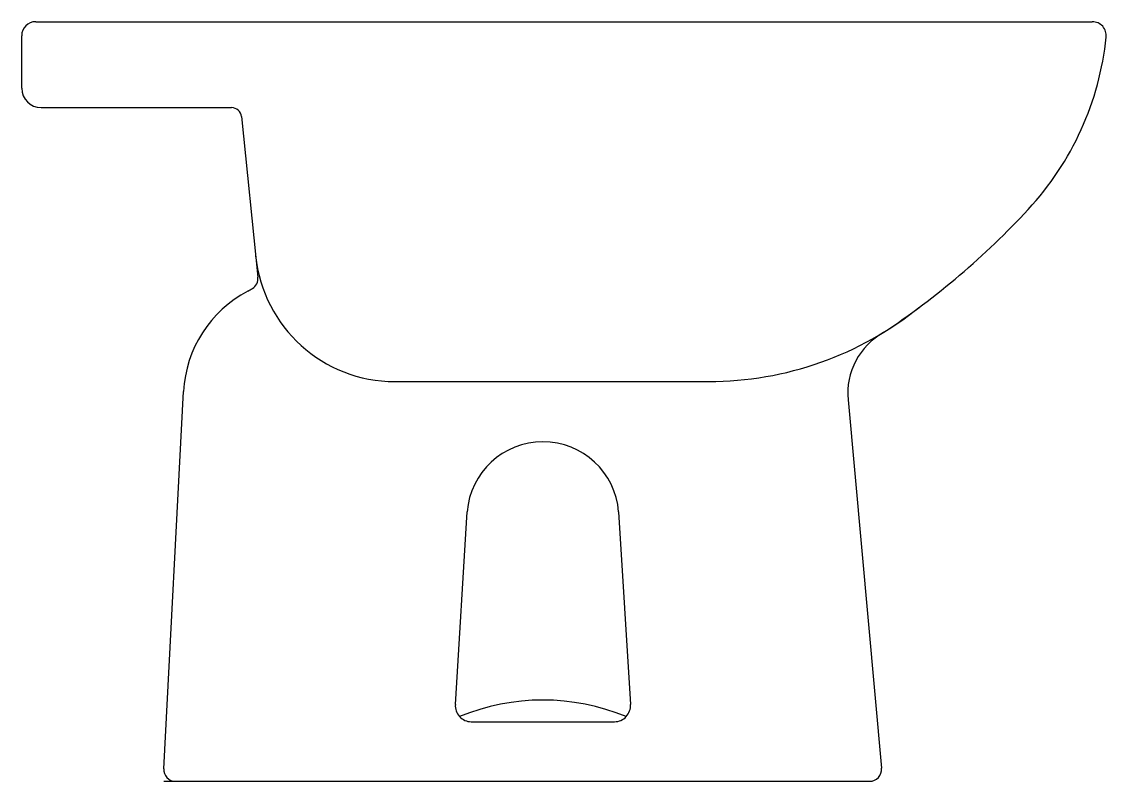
# Model space of a CAD drawing. Extents: x -961.609 to -961.067, y 827.468 to 827.848.
import ezdxf

# ---------------------------------------------------------------- set-up
doc = ezdxf.new("R2010")
doc.units = 0
doc.header["$LTSCALE"] = 0.2800012383844681
doc.header["$MEASUREMENT"] = 0
doc.linetypes.add('CONTINU', pattern=[0])
doc.layers.get('0').update_dxf_attribs({"linetype": 'CONTINUOUS'})

msp = doc.modelspace()

# ---------------------------------------------------------------- linework, layer by layer
at = {"linetype": 'CONTINU'}
for p, q in [((-961.6024178033307, 827.8475426426841), (-961.0738704240233, 827.8475400886139)), ((-961.6094178365654, 827.8142920270026), (-961.6094178371563, 827.8405426425265)), ((-961.5996678087147, 827.8045424976842), (-961.5044562752821, 827.8045424014225)), ((-961.4994820912844, 827.8000497900968), (-961.4912838868534, 827.7196786253427)), ((-961.4227426640307, 827.6675418745942), (-961.2657420001685, 827.6675418269103)), ((-961.5383766311695, 827.4738546842419), (-961.528483538865, 827.6626242177675)), ((-961.1960621454588, 827.6583718860016), (-961.1793025331192, 827.4741010347705)), ((-961.3925005146818, 827.5059854465542), (-961.3865936985798, 827.6022992913454)), ((-961.3108195951362, 827.6022981226492), (-961.3049128146589, 827.5059854620496)), ((-961.3845243400922, 827.4973678500571), (-961.3128889677225, 827.4973678703228)), ((-961.5383766440825, 827.4675409614235), (-961.1853021951849, 827.4675409614235))]:
    msp.add_line(p, q, dxfattribs=at)
for centre, radius, start, end in [((-961.6024178371564, 827.8405426426841), 0.006999999999999999, 89.99972313278663, 180.0000012898461), ((-961.0738704240233, 827.8405400476406), 0.007000040973190937, 354.0217590335089, 90), ((-961.2157823674082, 827.8552966928632), 0.1496771510825698, 317.2108178424196, 354.0615110682816), ((-961.5996678087147, 827.8142925255477), 0.009750027863460079, 180.0029296869761, 270), ((-961.5044562803373, 827.7995424014225), 0.005, 5.824271372317321, 89.99994207217632), ((-961.3994305982442, 828.0253893121178), 0.3999932910381602, 303.5697722442177, 317.2006329993286), ((-961.4227426640307, 827.7375421555801), 0.07000028098579816, 185.8243865967675, 270), ((-961.4972204623634, 827.7190540981037), 0.005969335227574769, 302.8977041017296, 6.005422092449272), ((-961.4685655445295, 827.6594839528125), 0.06000022757601504, 117.5728302697273, 176.9999085167859), ((-961.5102245878091, 827.7392622864797), 0.03000009692182134, 297.5729942307383, 302.7886769626888), ((-961.2657420001685, 827.8356033497812), 0.1680615228708575, 270, 308.9530868530203), ((-961.1612058627791, 827.6615419110002), 0.03500013572450419, 119.1483908181503, 185.1965026855917), ((-961.3487066920545, 827.5993683266938), 0.03800020812099586, 4.42186254303767, 175.5763700627222), ((-961.3845243400922, 827.5053678956915), 0.008000045634412686, 175.5727386465592, 270), ((-961.3487066920545, 827.3987125320104), 0.1094699551395713, 67.61524200436466, 112.3847732543947), ((-961.3128889677225, 827.5053678956916), 0.008000025368801289, 270, 4.427383899563995), ((-961.5323847962928, 827.4735409727016), 0.006000041676518628, 177.0029296879992, 270), ((-961.1852764038083, 827.4735409727016), 0.006000066710612611, 269.753712475088, 5.355936202344645)]:
    msp.add_arc(centre, radius, start, end, dxfattribs=at)

doc.saveas('drawing.dxf')
